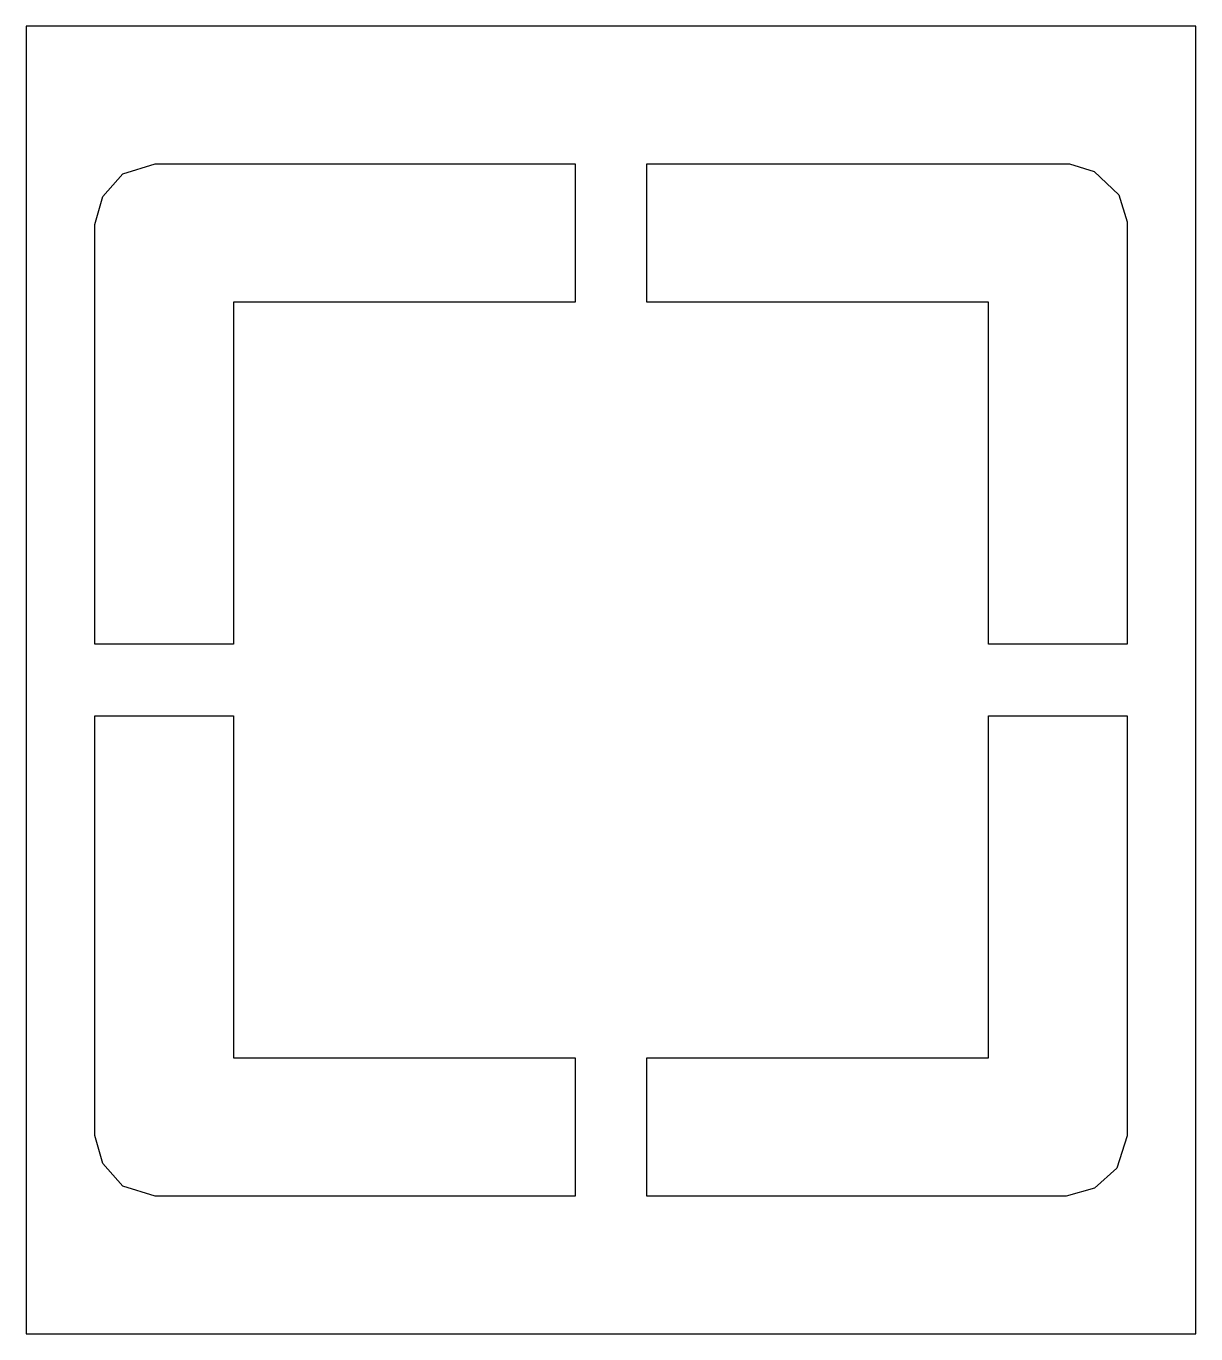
# Model space of a CAD drawing. Header units: inches. Extents: x 0 to 17, y 0 to 19.
import ezdxf

# ---------------------------------------------------------------- set-up
doc = ezdxf.new("R2010")
doc.units = ezdxf.units.IN
doc.header["$MEASUREMENT"] = 0
doc.layers.add('CUT', color=1, linetype='Continuous')

msp = doc.modelspace()

# ---------------------------------------------------------------- linework, layer by layer
at = {"layer": 'CUT'}
for points in [[(0, 0), (17, 0), (17, 19), (0, 19)], [(3.012, 10.021), (1, 10.021), (1, 16.116), (1.116, 16.526), (1.407, 16.853), (1.875, 17), (7.979, 17), (7.979, 14.988), (3.012, 14.988)], [(15.165, 17), (15.52, 16.889), (15.879, 16.549), (16, 16.158), (16, 10.021), (13.988, 10.021), (13.988, 14.988), (9.021, 14.988), (9.021, 17)], [(7.979, 2), (1.875, 2), (1.407, 2.147), (1.116, 2.474), (1, 2.884), (1, 8.979), (3.012, 8.979), (3.012, 4.012), (7.979, 4.012)], [(16, 8.979), (16, 2.875), (15.853, 2.407), (15.526, 2.116), (15.116, 2), (9.021, 2), (9.021, 4.012), (13.988, 4.012), (13.988, 8.979)]]:
    msp.add_lwpolyline(points, close=True, dxfattribs=at)

doc.saveas('drawing.dxf')
